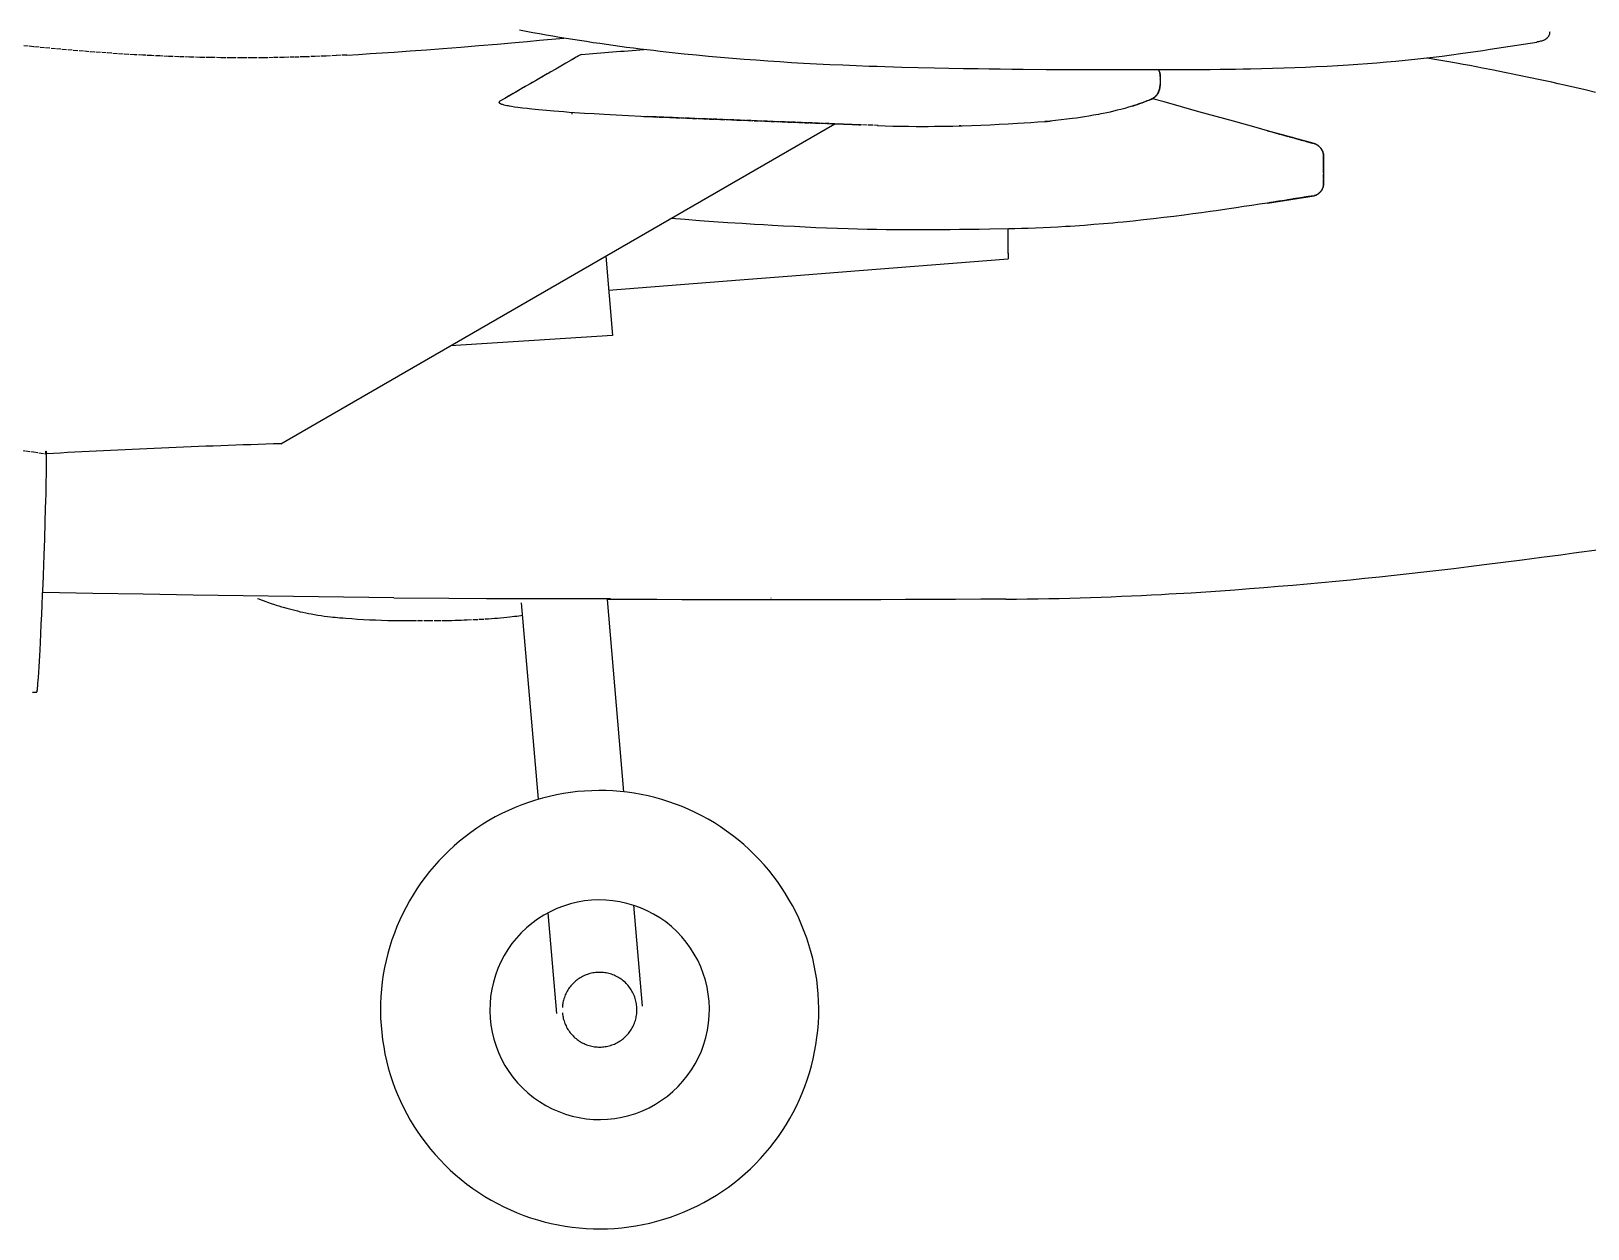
# Model space of a CAD drawing. Extents: x -62750 to 17911, y -49048 to 6133.
# Drawn here: x -46547 to -42377, y -5841 to -2633 of the extents above; entities that cross this region are included whole.
import ezdxf

# ---------------------------------------------------------------- set-up
doc = ezdxf.new("R2010")
doc.units = 0
doc.linetypes.add('DASHED', pattern=[15, 12, -3])
doc.layers.get('0').update_dxf_attribs({"linetype": 'CONTINUOUS'})

msp = doc.modelspace()

# ---------------------------------------------------------------- linework, layer by layer
at = {"color": 7}
for p, q in [((-42639, -2681.5), (-42514, -2661.9)), ((-45385.5, -3453.4), (-44394.1, -2881)), ((-44394.4, -2881.1), (-44325, -2883.7)), ((-44324.9, -2883.7), (-44394.3, -2881.1)), ((-43110.3, -2934), (-43235.3, -2899.6)), ((-43085.2, -2965), (-43085.2, -3042.6)), ((-43085.2, -3007.2), (-43085.2, -2965)), ((-43085.2, -2965), (-43085.2, -3042.6)), ((-43110.3, -3073.5), (-43235.3, -3093.2)), ((-43235.3, -3093.2), (-43110.3, -3073.5)), ((-45008, -3235.4), (-44989.8, -3447.9)), ((-45878.1, -3737.8), (-45385.5, -3453.4)), ((-44989.8, -3447.9), (-45423.6, -3475.4)), ((-45188.3, -4690.1), (-45233.6, -4163.8)), ((-44959.1, -4670.4), (-45003.5, -4154.9)), ((-45138.9, -5263.6), (-45162.1, -4993.9)), ((-44909.8, -5243.9), (-44933, -4974.2)), ((-44909.8, -5243.9), (-44933, -4974.2))]:
    msp.add_line(p, q, dxfattribs=at)
at = {"color": 7, "ltscale": 0.009937}
for p, q in [((-44862, -2686.5), (-44862, -2686.9)), ((-44862, -2686.9), (-44862, -2686.5))]:
    msp.add_line(p, q, dxfattribs=at)
at = {"color": 7, "ltscale": 0.010217}
for p, q in [((-42639, -2681.5), (-42639, -2681.9)), ((-43235.3, -3093.2), (-43235.3, -3093.6))]:
    msp.add_line(p, q, dxfattribs=at)
at = {"color": 7, "ltscale": 0.352427}
msp.add_line((-43522.3, -2761.4), (-43522.9, -2775.4), dxfattribs=at)
at = {"color": 7, "linetype": 'DASHED', "ltscale": 0.352427}
msp.add_line((-43522.3, -2761.4), (-43522.9, -2775.4), dxfattribs=at)
at = {"color": 7, "ltscale": 4.27246e-05}
msp.add_line((-43522.9, -2775.4), (-43522.9, -2775.4), dxfattribs=at)
at = {"color": 7, "ltscale": 0.000129763}
msp.add_line((-43522.3, -2761.4), (-43522.3, -2761.4), dxfattribs=at)
at = {"color": 7, "ltscale": 0.002109}
msp.add_line((-43546.4, -2814.9), (-43546.3, -2815), dxfattribs=at)
msp.add_line((-43546.4, -2814.9), (-43546.3, -2815), dxfattribs=at)
at = {"color": 7, "linetype": 'DASHED', "ltscale": 0.002109}
msp.add_line((-43546.4, -2814.9), (-43546.3, -2815), dxfattribs=at)
msp.add_line((-43546.4, -2814.9), (-43546.3, -2815), dxfattribs=at)
at = {"color": 7, "linetype": 'DASHED', "ltscale": 0.055411}
msp.add_line((-45097.2, -2854.1), (-45099.5, -2854), dxfattribs=at)
msp.add_line((-45097.2, -2854.1), (-45099.5, -2854), dxfattribs=at)
at = {"color": 7, "linetype": 'DASHED', "ltscale": 0.270024}
msp.add_line((-44906.2, -2861.4), (-44895.4, -2861.8), dxfattribs=at)
msp.add_line((-44906.2, -2861.4), (-44895.4, -2861.8), dxfattribs=at)
at = {"color": 7, "linetype": 'DASHED', "ltscale": 0.030505}
msp.add_line((-44895.4, -2861.8), (-44894.6, -2860.8), dxfattribs=at)
msp.add_line((-44895.4, -2861.8), (-44894.6, -2860.8), dxfattribs=at)
at = {"color": 7, "linetype": 'DASHED', "ltscale": 0.008355}
msp.add_line((-44895.2, -2861.5), (-44895.4, -2861.8), dxfattribs=at)
msp.add_line((-44895.2, -2861.5), (-44895.4, -2861.8), dxfattribs=at)
at = {"color": 7, "linetype": 'DASHED'}
for p, q in [((-44394.3, -2881.1), (-44895.4, -2861.8)), ((-44895.4, -2861.8), (-44394.4, -2881.1)), ((-44277.8, -2885.5), (-44324.9, -2883.7)), ((-43110.3, -2934), (-43235.3, -2899.6)), ((-43235.3, -2899.7), (-43110.3, -2934.1)), ((-43110.3, -2934.1), (-43235.3, -2899.7)), ((-43235.3, -2899.7), (-43110.3, -2934.1)), ((-43110.3, -2934.1), (-43235.3, -2899.7)), ((-43085.2, -2965), (-43085.2, -3042.6)), ((-43085.2, -3042.6), (-43085.2, -2965)), ((-43085.2, -3042.6), (-43085.2, -2965)), ((-43085.2, -2965), (-43085.2, -3042.6)), ((-43085.2, -3042.6), (-43085.2, -2965)), ((-43085.2, -3042.6), (-43085.2, -3007.2)), ((-43110.3, -3073.5), (-43235.3, -3093.2)), ((-43235.3, -3093.2), (-43110.3, -3073.5))]:
    msp.add_line(p, q, dxfattribs=at)
at = {"color": 7, "ltscale": 0.001564}
msp.add_line((-44821.6, -2863.8), (-44821.6, -2863.8), dxfattribs=at)
at = {"color": 7, "linetype": 'DASHED', "ltscale": 0.001564}
msp.add_line((-44821.6, -2863.8), (-44821.6, -2863.8), dxfattribs=at)
at = {"color": 7, "ltscale": 0.002883}
msp.add_line((-43831.7, -2874.9), (-43831.7, -2874.8), dxfattribs=at)
at = {"color": 7, "linetype": 'DASHED', "ltscale": 0.002883}
msp.add_line((-43831.7, -2874.9), (-43831.7, -2874.8), dxfattribs=at)
msp.add_line((-43831.7, -2874.9), (-43831.7, -2874.8), dxfattribs=at)
msp.add_line((-43831.7, -2874.9), (-43831.7, -2874.8), dxfattribs=at)
at = {"color": 7, "ltscale": 0.127444}
msp.add_line((-44325, -2883.7), (-44330.1, -2883.5), dxfattribs=at)
at = {"color": 7, "ltscale": 0.088057}
msp.add_line((-44330.1, -2883.5), (-44326.6, -2883.7), dxfattribs=at)
at = {"color": 7, "linetype": 'DASHED', "ltscale": 0.146501}
msp.add_line((-44324.3, -2883.8), (-44330.1, -2883.5), dxfattribs=at)
at = {"color": 7, "linetype": 'DASHED', "ltscale": 0.018862}
msp.add_line((-44325, -2883.7), (-44324.3, -2883.8), dxfattribs=at)
at = {"color": 7, "linetype": 'DASHED', "ltscale": 0.01808}
msp.add_line((-44324.3, -2883.8), (-44325, -2883.7), dxfattribs=at)
at = {"color": 7, "linetype": 'DASHED', "ltscale": 0.04873}
msp.add_line((-44279.8, -2885.5), (-44277.8, -2885.5), dxfattribs=at)
msp.add_line((-44279.8, -2885.5), (-44277.8, -2885.5), dxfattribs=at)
at = {"color": 7, "linetype": 'DASHED', "ltscale": 0.048828}
msp.add_line((-44279.8, -2885.5), (-44277.8, -2885.5), dxfattribs=at)
msp.add_line((-44279.8, -2885.5), (-44277.8, -2885.5), dxfattribs=at)
at = {"color": 7, "linetype": 'DASHED', "ltscale": 0.072879}
msp.add_line((-44060.8, -2886.4), (-44057.9, -2886.3), dxfattribs=at)
at = {"color": 7, "linetype": 'DASHED', "ltscale": 0.119576}
msp.add_line((-44056, -2886.3), (-44060.8, -2886.4), dxfattribs=at)
at = {"color": 7, "linetype": 'DASHED', "ltscale": 0.119674}
msp.add_line((-44060.8, -2886.4), (-44056, -2886.3), dxfattribs=at)
at = {"color": 7, "linetype": 'DASHED', "ltscale": 0.004493}
msp.add_line((-44060.6, -2886.4), (-44060.8, -2886.4), dxfattribs=at)
at = {"color": 7, "ltscale": 0.111469}
msp.add_line((-44056.2, -2886.3), (-44060.6, -2886.4), dxfattribs=at)
at = {"color": 7, "linetype": 'DASHED', "ltscale": 0.001075}
msp.add_line((-44060.6, -2886.4), (-44060.6, -2886.4), dxfattribs=at)
at = {"color": 7, "ltscale": 0.046502}
msp.add_line((-44057.9, -2886.3), (-44056, -2886.3), dxfattribs=at)
at = {"color": 7, "ltscale": 0.029796}
msp.add_line((-44057.7, -2886.3), (-44056.5, -2886.3), dxfattribs=at)
at = {"color": 7, "ltscale": 0.028233}
msp.add_line((-44056.5, -2886.3), (-44057.6, -2886.3), dxfattribs=at)
at = {"color": 7, "linetype": 'DASHED', "ltscale": 0.012603}
msp.add_line((-44056.5, -2886.3), (-44056, -2886.3), dxfattribs=at)
at = {"color": 7, "linetype": 'DASHED', "ltscale": 0.011821}
msp.add_line((-44056, -2886.3), (-44056.5, -2886.3), dxfattribs=at)
at = {"color": 7, "linetype": 'DASHED', "ltscale": 0.002551}
for p, q in [((-43110.3, -2934), (-43110.3, -2934.1)), ((-43110.3, -2934.1), (-43110.3, -2934))]:
    msp.add_line(p, q, dxfattribs=at)
at = {"color": 7, "linetype": 'DASHED', "ltscale": 0.000462097}
for p, q in [((-43085.2, -2965), (-43085.3, -2965)), ((-43085.3, -2965), (-43085.2, -2965)), ((-43085.2, -2965), (-43085.3, -2965))]:
    msp.add_line(p, q, dxfattribs=at)
at = {"color": 7, "ltscale": 0.000462097}
msp.add_line((-43085.3, -2965), (-43085.2, -2965), dxfattribs=at)
at = {"color": 7, "linetype": 'DASHED', "ltscale": 0.000109863}
msp.add_line((-43085.2, -2965), (-43085.2, -2965), dxfattribs=at)
msp.add_line((-43085.2, -2965), (-43085.2, -2965), dxfattribs=at)
msp.add_line((-43085.2, -2965), (-43085.2, -2965), dxfattribs=at)
at = {"color": 7, "linetype": 'DASHED', "ltscale": 0.000456133}
for p, q in [((-43085.3, -3042.6), (-43085.2, -3042.6)), ((-43085.2, -3042.6), (-43085.3, -3042.6))]:
    msp.add_line(p, q, dxfattribs=at)
at = {"color": 7, "linetype": 'DASHED', "ltscale": 0.000223842}
msp.add_line((-43085.3, -3042.6), (-43085.2, -3042.6), dxfattribs=at)
at = {"color": 7, "ltscale": 0.014241}
msp.add_line((-43085.2, -3042.6), (-43085.3, -3043.1), dxfattribs=at)
at = {"color": 7, "ltscale": 0.000456133}
msp.add_line((-43085.2, -3042.6), (-43085.3, -3042.6), dxfattribs=at)
at = {"color": 7, "ltscale": 0.000189209}
msp.add_line((-43085.2, -3042.6), (-43085.2, -3042.6), dxfattribs=at)
at = {"color": 7, "ltscale": 0.00032959}
msp.add_line((-43085.2, -3042.6), (-43085.2, -3042.6), dxfattribs=at)
at = {"color": 7, "ltscale": 0.000244141}
msp.add_line((-43085.2, -3042.6), (-43085.2, -3042.6), dxfattribs=at)
at = {"color": 7, "ltscale": 0.003003}
msp.add_line((-43110.3, -3073.7), (-43110.3, -3073.5), dxfattribs=at)
at = {"color": 7, "ltscale": 0.002997}
msp.add_line((-43110.3, -3073.5), (-43110.3, -3073.7), dxfattribs=at)
at = {"color": 7, "linetype": 'DASHED', "ltscale": 0.010242}
msp.add_line((-43235.3, -3093.2), (-43235.3, -3093.6), dxfattribs=at)
at = {"color": 7, "ltscale": 0.009949}
msp.add_line((-43929.4, -3162.5), (-43929.4, -3162.9), dxfattribs=at)
at = {"color": 7, "linetype": 'DASHED', "ltscale": 0.11228}
msp.add_line((-43929.5, -3227.8), (-43929.5, -3232.3), dxfattribs=at)
at = {"color": 7, "linetype": 'DASHED', "ltscale": 0.105188}
msp.add_line((-43929.5, -3228.1), (-43929.5, -3232.3), dxfattribs=at)
at = {"color": 7, "linetype": 'DASHED', "ltscale": 0.262097}
msp.add_line((-43929.5, -3232.3), (-43929.5, -3242.8), dxfattribs=at)
at = {"color": 7, "linetype": 'DASHED', "ltscale": 0.09718}
msp.add_line((-43929.5, -3232.3), (-43929.5, -3236.2), dxfattribs=at)
at = {"color": 7, "ltscale": 0.164917}
msp.add_line((-43929.5, -3236.2), (-43929.5, -3242.8), dxfattribs=at)
at = {"color": 7, "ltscale": 0.016458}
msp.add_line((-44897.2, -3318.6), (-44896.6, -3318.6), dxfattribs=at)
at = {"color": 7, "linetype": 'DASHED', "ltscale": 0.000893389}
msp.add_line((-46508.7, -3764.8), (-46508.7, -3764.8), dxfattribs=at)
msp.add_line((-46508.7, -3764.8), (-46508.7, -3764.8), dxfattribs=at)
at = {"color": 7, "linetype": 'DASHED', "ltscale": 0.000267721}
msp.add_line((-46508.7, -3764.8), (-46508.7, -3764.8), dxfattribs=at)
msp.add_line((-46508.7, -3764.8), (-46508.7, -3764.8), dxfattribs=at)
at = {"color": 7, "linetype": 'DASHED', "ltscale": 0.000196169}
msp.add_line((-46508.7, -3764.8), (-46508.7, -3764.8), dxfattribs=at)
msp.add_line((-46508.7, -3764.8), (-46508.7, -3764.8), dxfattribs=at)
at = {"color": 7, "ltscale": 0.000485987}
msp.add_line((-46508.7, -3764.8), (-46508.7, -3764.8), dxfattribs=at)
msp.add_line((-46508.7, -3764.8), (-46508.7, -3764.8), dxfattribs=at)
at = {"color": 7, "ltscale": 0.003724}
msp.add_line((-46506.3, -3764.6), (-46506.3, -3764.8), dxfattribs=at)
msp.add_line((-46506.3, -3764.6), (-46506.3, -3764.8), dxfattribs=at)
at = {"color": 7, "ltscale": 0.018995}
msp.add_line((-44566, -4150.3), (-44566, -4151.1), dxfattribs=at)
msp.add_line((-44566, -4150.3), (-44566, -4151.1), dxfattribs=at)
at = {"color": 7, "ltscale": 0.012146}
msp.add_line((-44566, -4150.8), (-44566, -4150.4), dxfattribs=at)
msp.add_line((-44566, -4150.8), (-44566, -4150.4), dxfattribs=at)
at = {"color": 7, "ltscale": 0.000952148}
msp.add_line((-44566, -4151.1), (-44566, -4151.1), dxfattribs=at)
at = {"color": 7, "ltscale": 0.000195313}
for p, q in [((-43936.4, -4154.2), (-43936.5, -4154.2)), ((-43936.5, -4154.2), (-43936.4, -4154.2))]:
    msp.add_line(p, q, dxfattribs=at)
at = {"color": 7, "ltscale": 0.003925}
msp.add_line((-46543.7, -4404.2), (-46543.9, -4404.2), dxfattribs=at)
at = {"color": 7, "ltscale": 0.297217}
msp.add_line((-46532, -4403.1), (-46543.8, -4404.2), dxfattribs=at)
at = {"color": 7, "ltscale": 0.297119}
msp.add_line((-46543.8, -4404.2), (-46532, -4403.1), dxfattribs=at)
at = {"color": 7, "ltscale": 0.004121}
msp.add_line((-46543.8, -4404.2), (-46543.7, -4404.2), dxfattribs=at)
at = {"color": 7, "ltscale": 0.2929}
msp.add_line((-46543.7, -4404.2), (-46532, -4403.1), dxfattribs=at)
at = {"color": 7}
for points in [[(-45701.9, -2696.8), (-45670.5, -2695.1), (-45638.8, -2693.1), (-45606.9, -2691.1), (-45574.7, -2688.9), (-45553.1, -2687.4), (-45531.5, -2685.9), (-45488, -2682.7), (-45444.1, -2679.3), (-45396, -2675.5), (-45347.7, -2671.5), (-45299.2, -2667.4), (-45250.5, -2663.2), (-45218, -2660.3), (-45185.5, -2657.4), (-45120.2, -2651.5)], [(-44862, -2686.9), (-44880, -2684.9), (-44897.9, -2682.9), (-44915.9, -2680.7), (-44933.9, -2678.5), (-44951.9, -2676.2), (-44969.9, -2673.8), (-44987.9, -2671.4), (-45005.9, -2668.9), (-45023.9, -2666.3), (-45041.9, -2663.7), (-45059.8, -2661), (-45077.8, -2658.2), (-45095.7, -2655.4), (-45113.6, -2652.5), (-45131.5, -2649.5), (-45149.4, -2646.5), (-45167.3, -2643.5), (-45185.1, -2640.3), (-45203, -2637.1), (-45220.8, -2633.8), (-45238.6, -2630.5)], [(-42479.2, -2634.7), (-42479.4, -2636.9), (-42479.6, -2638.3), (-42479.9, -2639.7), (-42480.2, -2641.1), (-42480.6, -2642.4), (-42481, -2643.6), (-42481.5, -2644.8), (-42482, -2645.9), (-42482.6, -2647.1), (-42483.3, -2648.1), (-42484, -2649.1), (-42484.8, -2650.1), (-42485.6, -2651), (-42486.4, -2651.9), (-42487.4, -2652.7), (-42488.3, -2653.5), (-42489.3, -2654.2), (-42490.4, -2654.9), (-42491.5, -2655.5), (-42492.6, -2656.1), (-42493.7, -2656.7), (-42494.9, -2657.2), (-42496.1, -2657.7), (-42498.5, -2658.5), (-42501, -2659.3), (-42503.5, -2660), (-42506.1, -2660.6), (-42508.7, -2661.1), (-42512.7, -2661.8), (-42514, -2662)], [(-44862, -2686.5), (-44829.7, -2690), (-44797.4, -2693.4), (-44765.1, -2696.5), (-44733, -2699.6), (-44700.8, -2702.5), (-44668.8, -2705.2), (-44636.9, -2707.7), (-44605.1, -2710.1), (-44573.4, -2712.4), (-44541.7, -2714.5), (-44510, -2716.4), (-44478.4, -2718.2), (-44460.7, -2719.2), (-44443.1, -2720.1), (-44407.8, -2721.8), (-44372.5, -2723.4), (-44337.3, -2724.8), (-44301.9, -2726.2), (-44281, -2726.9), (-44259.9, -2727.6), (-44237.4, -2728.2), (-44214.9, -2728.9), (-44171.2, -2730), (-44127.4, -2731), (-44088.4, -2731.8), (-44049.2, -2732.5), (-44010, -2733.2), (-43980.5, -2733.6), (-43951, -2734), (-43920.3, -2734.3), (-43889.5, -2734.7), (-43827.7, -2735.2), (-43765.6, -2735.6), (-43703.3, -2735.9), (-43647.9, -2736), (-43592.3, -2736), (-43536.8, -2736), (-43478.2, -2735.8), (-43447.2, -2735.6), (-43416.2, -2735.4), (-43389.1, -2735.2), (-43362.1, -2734.9), (-43321.1, -2734.5), (-43300.8, -2734.2), (-43280.6, -2733.8)], [(-43280.6, -2733.8), (-43251, -2733.2), (-43221.4, -2732.4), (-43191.8, -2731.4), (-43162.2, -2730.4), (-43133.4, -2729.2), (-43104.5, -2727.9), (-43075.7, -2726.4), (-43061.2, -2725.6), (-43046.7, -2724.7), (-43032.5, -2723.8), (-43018.2, -2722.9), (-42992.8, -2721.2), (-42967.5, -2719.3), (-42942.1, -2717.3), (-42916.7, -2715.2), (-42891.3, -2712.9), (-42866, -2710.5), (-42840.6, -2707.9), (-42816.1, -2705.2), (-42791.5, -2702.4), (-42767, -2699.5), (-42742.4, -2696.4), (-42717.9, -2693.1), (-42698.1, -2690.3), (-42678.4, -2687.5), (-42658.7, -2684.5), (-42639, -2681.5)], [(-42356.2, -2796.8), (-42384.2, -2790.2), (-42412, -2783.8), (-42439.8, -2777.4), (-42456.8, -2773.6), (-42473.9, -2769.8), (-42504.4, -2763.2), (-42534.8, -2756.7), (-42565.2, -2750.4), (-42582.7, -2746.8), (-42600.1, -2743.3), (-42629.6, -2737.4), (-42659.1, -2731.7), (-42676.2, -2728.4), (-42693.4, -2725.2), (-42711.1, -2722), (-42728.7, -2718.7), (-42755, -2714), (-42781.2, -2709.4), (-42807.4, -2705)], [(-43526.9, -2736.4), (-43526, -2738.2), (-43525.2, -2740.2), (-43524.5, -2742.2), (-43524, -2744.3), (-43523.5, -2746.2), (-43523.2, -2748.1), (-43522.9, -2750), (-43522.7, -2751.5), (-43522.6, -2753), (-43522.5, -2755.7), (-43522.5, -2758.5), (-43522.5, -2761.3)], [(-43526.9, -2736.4), (-43526, -2738.3), (-43525.1, -2740.4), (-43524.4, -2742.5), (-43523.9, -2744.7), (-43523.4, -2746.9), (-43523.1, -2748.4), (-43522.9, -2749.8), (-43522.6, -2752.7), (-43522.5, -2755.7), (-43522.5, -2758.5), (-43522.5, -2761.3)], [(-43522.2, -2756.1), (-43522.3, -2753.3), (-43522.5, -2750.6), (-43522.9, -2747.9), (-43523.3, -2745.9), (-43523.9, -2743.6), (-43524.5, -2741.4), (-43525.1, -2739.8), (-43525.9, -2738), (-43526.8, -2736.4)], [(-43523.1, -2775.5), (-43523.3, -2778.8), (-43523.7, -2782), (-43523.9, -2783.6), (-43524.1, -2785.2), (-43524.6, -2787.7), (-43525.3, -2790.2), (-43526, -2792.6), (-43526.8, -2795), (-43527.8, -2797.3), (-43528.9, -2799.3), (-43530, -2801.3), (-43531.3, -2803.2), (-43532.7, -2805), (-43534.2, -2806.7), (-43535.8, -2808.3), (-43537.2, -2809.5), (-43538.7, -2810.6), (-43540.2, -2811.7), (-43541.8, -2812.7), (-43542.9, -2813.3), (-43544.1, -2813.9), (-43546.4, -2814.9)], [(-43523.1, -2775.5), (-43523.2, -2777.3), (-43523.4, -2779.1), (-43523.6, -2781.5), (-43523.9, -2783.8), (-43524.3, -2786.1), (-43524.9, -2788.8), (-43525.6, -2791.4), (-43526, -2792.6), (-43526.4, -2793.9), (-43527.1, -2795.5), (-43527.8, -2797.2), (-43528.6, -2798.7), (-43529.1, -2799.8), (-43529.8, -2800.8), (-43530.4, -2801.8), (-43531.1, -2802.8), (-43532, -2804.1), (-43533, -2805.3), (-43534.1, -2806.5), (-43535.4, -2807.9), (-43536.9, -2809.2), (-43538.4, -2810.4), (-43540, -2811.5), (-43541.6, -2812.5), (-43543.2, -2813.4), (-43544.7, -2814.2), (-43546.4, -2814.9)], [(-43546.3, -2815), (-43544.2, -2814), (-43542.1, -2812.9), (-43540.1, -2811.7), (-43538.2, -2810.4), (-43536.4, -2809), (-43534.7, -2807.4), (-43533.5, -2806.1), (-43532.3, -2804.8), (-43531.2, -2803.3), (-43530.2, -2801.8), (-43529.6, -2800.8), (-43528.9, -2799.8), (-43527.8, -2797.6), (-43526.8, -2795.4), (-43525.9, -2793.1), (-43525.2, -2790.7), (-43524.5, -2788.2), (-43524, -2785.7), (-43523.7, -2784.1), (-43523.5, -2782.4), (-43523.3, -2780.7), (-43523.1, -2778.9), (-43522.9, -2775.4)], [(-43546.3, -2815), (-43545.1, -2814.5), (-43543.9, -2813.9), (-43542.4, -2813.1), (-43541, -2812.3), (-43539.6, -2811.4), (-43538, -2810.2), (-43536.4, -2809), (-43535, -2807.6), (-43533.6, -2806.2), (-43532.3, -2804.8), (-43531, -2803.1), (-43529.9, -2801.3), (-43528.8, -2799.5), (-43527.8, -2797.6), (-43526.9, -2795.7), (-43526.4, -2794.4), (-43526, -2793.2), (-43525.5, -2791.9), (-43525.1, -2790.5), (-43524.5, -2787.8), (-43523.9, -2785.1), (-43523.6, -2783.5), (-43523.4, -2781.9), (-43523.1, -2778.7), (-43522.9, -2775.4)], [(-43525.2, -2790.9), (-43525.9, -2792.8), (-43526.5, -2794.7), (-43527.4, -2796.7), (-43528.3, -2798.7), (-43529.4, -2800.6), (-43530.5, -2802.4), (-43531.8, -2804.1), (-43533.1, -2805.7), (-43534.6, -2807.3), (-43536.2, -2808.7), (-43537.8, -2810.1), (-43539.6, -2811.4), (-43541.4, -2812.5), (-43543.1, -2813.5)], [(-43524.1, -2786.3), (-43524.5, -2787.8), (-43525, -2790.1), (-43525.6, -2792), (-43525.9, -2792.9)], [(-43522.9, -2775.4), (-43522.9, -2775.4), (-43523.1, -2775.5)], [(-43522.5, -2761.3), (-43522.3, -2761.3), (-43522.3, -2761.4), (-43522.3, -2761.4)], [(-45291.7, -2820.7), (-45292.4, -2821.1), (-45292.9, -2821.6), (-45293.4, -2822), (-45293.7, -2822.5), (-45293.8, -2822.7), (-45293.9, -2823), (-45293.9, -2823.3), (-45293.9, -2823.5), (-45293.8, -2823.8), (-45293.7, -2824), (-45293.6, -2824.3), (-45293.4, -2824.6), (-45292.9, -2825), (-45292.5, -2825.4), (-45291.9, -2825.8), (-45291.3, -2826.1), (-45290.7, -2826.5), (-45289.8, -2826.9), (-45288.9, -2827.3), (-45287, -2828), (-45284.4, -2828.8), (-45282.7, -2829.3), (-45280.9, -2829.8), (-45277.2, -2830.7), (-45272.5, -2831.7), (-45269.4, -2832.3), (-45266.3, -2832.9), (-45260, -2834), (-45252.2, -2835.2), (-45243.1, -2836.5), (-45236.9, -2837.3), (-45230.7, -2838.1), (-45218.2, -2839.5), (-45205.6, -2840.9), (-45197, -2841.8), (-45188.3, -2842.6), (-45177.5, -2843.7), (-45166.6, -2844.6), (-45147, -2846.3), (-45133.6, -2847.4), (-45120.1, -2848.4), (-45105.8, -2849.4), (-45091.5, -2850.4), (-45065.2, -2852.2), (-45038.8, -2853.8), (-45012.3, -2855.3), (-44996, -2856.2), (-44979.6, -2857.1), (-44946.7, -2858.6), (-44913.7, -2860.1), (-44883.1, -2861.4), (-44852.4, -2862.6), (-44821.6, -2863.8)], [(-43546.4, -2814.9), (-43550.2, -2816.6), (-43554.1, -2818.2), (-43558.2, -2819.8), (-43562.4, -2821.4), (-43570.9, -2824.6), (-43579.5, -2827.7), (-43588.4, -2830.7), (-43593.2, -2832.2), (-43598, -2833.8), (-43607.8, -2836.7), (-43617.7, -2839.6), (-43627.8, -2842.3), (-43638, -2844.9), (-43647.3, -2847.2), (-43656.6, -2849.4), (-43666, -2851.4), (-43675.5, -2853.4), (-43681.9, -2854.7), (-43688.2, -2855.9), (-43694.7, -2857.2), (-43701.2, -2858.3), (-43714.2, -2860.6), (-43725.1, -2862.3), (-43736, -2864), (-43747, -2865.6), (-43758, -2867.1), (-43765.5, -2868), (-43772.9, -2868.9), (-43787.9, -2870.6), (-43803.1, -2872.2), (-43817.4, -2873.6), (-43831.7, -2874.8)], [(-43235.3, -2899.6), (-43265.5, -2891.2), (-43326.4, -2874.3), (-43418.8, -2848.5), (-43512.2, -2822.4), (-43543.4, -2813.7)], [(-44279.8, -2885.5), (-44259.2, -2886.3), (-44238.6, -2886.9), (-44218, -2887.3), (-44197.3, -2887.6), (-44176.7, -2887.8), (-44160.3, -2887.8), (-44143.9, -2887.8), (-44127.5, -2887.7), (-44115.3, -2887.5), (-44103.1, -2887.4), (-44090.6, -2887.1), (-44078.1, -2886.9), (-44053.3, -2886.2), (-44028.4, -2885.4), (-44003.5, -2884.5), (-43978.5, -2883.4), (-43954.2, -2882.2), (-43929.7, -2880.9), (-43905.3, -2879.5), (-43887.2, -2878.4), (-43869, -2877.3), (-43850.4, -2876.1), (-43831.7, -2874.8)], [(-43085.3, -2963.8), (-43085.5, -2961.9), (-43085.6, -2960.8), (-43085.9, -2959.7), (-43086.2, -2958.3), (-43086.6, -2957), (-43087.1, -2955.8), (-43087.6, -2954.5), (-43088.1, -2953.3), (-43088.7, -2952), (-43089.4, -2950.9), (-43090, -2949.7), (-43090.8, -2948.6), (-43091.5, -2947.5), (-43092.3, -2946.5), (-43093.1, -2945.4), (-43094, -2944.4), (-43094.9, -2943.5), (-43095.8, -2942.5), (-43096.8, -2941.6), (-43097.7, -2940.7), (-43098.8, -2939.9), (-43099.8, -2939.1), (-43100.9, -2938.3), (-43102, -2937.6), (-43103.1, -2936.9), (-43104.2, -2936.3), (-43105.4, -2935.7), (-43106.6, -2935.2), (-43107.8, -2934.7), (-43109, -2934.3), (-43110.3, -2934)], [(-43085.2, -3042.6), (-43085.3, -3044.1), (-43085.4, -3045.6), (-43085.7, -3047.1), (-43086, -3048.8), (-43086.5, -3050.4), (-43087, -3052.1), (-43087.7, -3053.8), (-43088.5, -3055.5), (-43089.4, -3057.1), (-43090.4, -3058.9), (-43091.5, -3060.5), (-43092.7, -3062.1), (-43094, -3063.7), (-43095.4, -3065.1), (-43096.8, -3066.5), (-43098.3, -3067.8), (-43099.8, -3069), (-43101.3, -3070), (-43102.8, -3070.9), (-43104.3, -3071.7), (-43105.9, -3072.3), (-43107.5, -3072.9), (-43108.9, -3073.3), (-43110.3, -3073.5)], [(-43110.3, -3073.5), (-43108.9, -3073.3), (-43107.5, -3072.9), (-43106.2, -3072.5), (-43104.7, -3071.9), (-43103.3, -3071.2), (-43101.9, -3070.4), (-43100.9, -3069.7), (-43099.8, -3069), (-43098.3, -3067.9), (-43097, -3066.7), (-43095.6, -3065.4), (-43094.3, -3064), (-43093, -3062.5), (-43091.8, -3060.9), (-43090.7, -3059.2), (-43089.6, -3057.5), (-43088.6, -3055.7), (-43087.8, -3054), (-43087.1, -3052.1), (-43086.4, -3050.3), (-43086, -3048.6), (-43085.6, -3046.8), (-43085.4, -3045.1), (-43085.3, -3043.8), (-43085.2, -3042.6)], [(-43085.3, -3043.6), (-43085.3, -3044.5), (-43085.5, -3045.7), (-43085.7, -3047), (-43085.9, -3048.2), (-43086.2, -3049.4), (-43086.5, -3050.6), (-43086.9, -3051.8), (-43087.4, -3052.9), (-43087.9, -3054.1), (-43088.4, -3055.2), (-43088.9, -3056.3), (-43090.1, -3058.4), (-43091.4, -3060.4), (-43092.8, -3062.3), (-43094.4, -3064.1), (-43096, -3065.9), (-43096.9, -3066.7), (-43097.8, -3067.5), (-43098.7, -3068.2), (-43099.7, -3069), (-43100.6, -3069.6), (-43101.6, -3070.3), (-43102.6, -3070.9), (-43103.7, -3071.4), (-43104.7, -3071.9), (-43105.8, -3072.4), (-43106.9, -3072.8), (-43108, -3073.2), (-43109.1, -3073.4), (-43110.3, -3073.7)], [(-43235.3, -3093.2), (-43256.2, -3096.5), (-43277.2, -3099.7), (-43298.2, -3102.9), (-43319.2, -3106.1), (-43337.5, -3108.8), (-43355.8, -3111.4), (-43372.4, -3113.8), (-43389, -3116.2), (-43412.2, -3119.4), (-43435.5, -3122.5), (-43458.8, -3125.5), (-43486, -3129), (-43513.2, -3132.3), (-43540.4, -3135.5), (-43567.6, -3138.5), (-43594.8, -3141.4), (-43622.1, -3144.1), (-43635.7, -3145.4), (-43649.4, -3146.7), (-43674.8, -3149), (-43700.2, -3151.1), (-43725.6, -3153), (-43738.4, -3153.9), (-43751.2, -3154.8), (-43763.9, -3155.7), (-43776.6, -3156.5), (-43796.6, -3157.6), (-43816.5, -3158.7), (-43836.4, -3159.6), (-43856.4, -3160.4), (-43876.4, -3161.2), (-43894.1, -3161.7), (-43911.8, -3162.2), (-43929.4, -3162.5)], [(-43929.4, -3162.5), (-43979.1, -3163.4), (-44007.7, -3163.8), (-44036.3, -3164.2), (-44060.7, -3164.5), (-44085.1, -3164.7), (-44119.7, -3165), (-44154.2, -3165.1), (-44171.5, -3165.1), (-44188.8, -3165.1), (-44205.9, -3165), (-44222.9, -3164.9), (-44239.8, -3164.8), (-44256.7, -3164.6), (-44282.2, -3164.2), (-44307.7, -3163.7), (-44333.1, -3163.1), (-44358.6, -3162.4), (-44387.4, -3161.5), (-44416.1, -3160.4), (-44444.9, -3159.2), (-44473.7, -3157.9), (-44502.7, -3156.5), (-44531.8, -3155), (-44560.8, -3153.4), (-44585, -3152), (-44609.1, -3150.5), (-44642.9, -3148.4), (-44681, -3145.9), (-44719.1, -3143.2), (-44757.1, -3140.5), (-44795.2, -3137.6), (-44833.3, -3134.6)], [(-45000.2, -3326.8), (-44648.3, -3298.8), (-44497.5, -3286.9), (-44328.9, -3273.6), (-43929.5, -3242.8)], [(-46532, -4403.1), (-46532, -4403.1), (-46531.9, -4403), (-46531.8, -4402.9), (-46531.8, -4402.8), (-46531.7, -4402.6), (-46531.5, -4402.1), (-46531.4, -4401.5), (-46531.1, -4400.2), (-46530.9, -4398.8), (-46530.5, -4395.9), (-46530.2, -4392.7), (-46529.6, -4386.3), (-46528.9, -4379), (-46528.4, -4371.7), (-46527.8, -4364.4), (-46526.8, -4349.8), (-46525.9, -4335.2), (-46525.1, -4320.5), (-46524.2, -4305.5), (-46523.4, -4290.6), (-46522.3, -4269.2), (-46521.2, -4247.7), (-46520, -4221.5), (-46518.8, -4195.4), (-46517.6, -4169.1), (-46516.5, -4142.7), (-46515.4, -4116.2), (-46514.3, -4089.8), (-46512.3, -4036.2), (-46510.8, -3992.7), (-46509.4, -3949.1), (-46508.3, -3910.5), (-46507.8, -3891.3), (-46507.3, -3872), (-46506.9, -3853.9), (-46506.5, -3835.9), (-46506.3, -3824.4), (-46506.2, -3813), (-46506.1, -3802.3), (-46506, -3791.7), (-46506, -3785.6), (-46506, -3779.5), (-46506.1, -3773.4), (-46506.2, -3767.6), (-46506.3, -3764.8)], [(-43936.4, -4154.2), (-43907.6, -4153.9), (-43878.7, -4153.6), (-43849.8, -4153.2), (-43821.4, -4152.7), (-43793, -4152.1), (-43764.7, -4151.4), (-43736.8, -4150.6), (-43709, -4149.7), (-43681.1, -4148.7), (-43653.8, -4147.7), (-43626.5, -4146.6), (-43599.2, -4145.4), (-43572.4, -4144.2), (-43545.5, -4142.8), (-43518.8, -4141.4), (-43499.2, -4140.3), (-43479.6, -4139.2), (-43459.6, -4138), (-43439.5, -4136.8), (-43400.4, -4134.3), (-43361.3, -4131.7), (-43322.4, -4128.9), (-43283.6, -4126), (-43245, -4122.9), (-43206.3, -4119.8), (-43167.7, -4116.5), (-43129.2, -4113.1), (-43090.5, -4109.5), (-43051.8, -4105.9), (-43013, -4102.1), (-42974.1, -4098.1), (-42934.9, -4094.1), (-42895.7, -4089.9), (-42856.1, -4085.5), (-42816.6, -4081.1), (-42776.5, -4076.4), (-42736.4, -4071.7), (-42695.8, -4066.8), (-42655.2, -4061.8), (-42604.1, -4055.4), (-42552.9, -4048.8), (-42501.1, -4042), (-42449.3, -4035.1), (-42414.7, -4030.5), (-42345.5, -4021.2)], [(-45575.5, -4150.3), (-45642.8, -4149.5), (-45710, -4148.7), (-45844.4, -4147.1), (-45978.8, -4145.2), (-46113.1, -4143.3), (-46247.5, -4141.2), (-46381.9, -4139), (-46516.2, -4136.7)], [(-45940.6, -4152.2), (-45937.2, -4153.5), (-45930.6, -4156), (-45925.6, -4157.9), (-45918.6, -4160.5), (-45913.9, -4162.1), (-45904.5, -4165.4), (-45895.3, -4168.5), (-45890.6, -4170), (-45883.7, -4172.2), (-45876.6, -4174.3), (-45871.9, -4175.6), (-45862.4, -4178.2), (-45855.2, -4180.2), (-45848, -4182.2), (-45840.7, -4184.1), (-45833.5, -4185.9), (-45826.3, -4187.7), (-45819, -4189.3), (-45811.6, -4190.9), (-45804.2, -4192.4), (-45796.7, -4193.9), (-45787.9, -4195.4), (-45779.1, -4196.9), (-45770.2, -4198.2), (-45761.9, -4199.4), (-45753.6, -4200.4), (-45745.3, -4201.4), (-45739, -4202.1), (-45732.8, -4202.7), (-45720.2, -4203.9), (-45712.3, -4204.5), (-45704.4, -4205.2), (-45688.5, -4206.4), (-45672.7, -4207.4), (-45656.6, -4208.3), (-45640.5, -4209.2), (-45624.4, -4209.9), (-45608.2, -4210.4), (-45592, -4210.9), (-45575.8, -4211.2), (-45566.4, -4211.3), (-45557.1, -4211.4), (-45542, -4211.4), (-45526.8, -4211.5)], [(-45575.5, -4150.3), (-45428.2, -4151.9), (-45327.2, -4152.1), (-45250.4, -4152.3), (-45173.4, -4152.4), (-45084.5, -4152.5), (-44995.6, -4152.5)], [(-43936.4, -4154.2), (-44003.5, -4154.6), (-44070.6, -4154.9), (-44137.6, -4155.3), (-44204.5, -4155.5), (-44271.4, -4155.7), (-44338.3, -4155.9), (-44405, -4156), (-44471.7, -4156.1), (-44538.4, -4156.1), (-44605, -4156.1), (-44671.5, -4156), (-44738, -4155.9), (-44804.5, -4155.7), (-44870.9, -4155.5), (-44937.2, -4155.2), (-45003.5, -4154.9)], [(-45330.6, -4207.1), (-45322.3, -4206.6), (-45314.1, -4206), (-45305.8, -4205.4), (-45297.6, -4204.7), (-45289.4, -4204), (-45281.2, -4203.2), (-45272.9, -4202.4), (-45264.6, -4201.6), (-45258.4, -4200.8), (-45252.2, -4200.1), (-45246.1, -4199.3), (-45235.8, -4197.9), (-45230.7, -4197.2)], [(-45330.6, -4207.1), (-45322.3, -4206.6), (-45314.1, -4206), (-45305.8, -4205.4), (-45297.6, -4204.7), (-45289.4, -4204), (-45281.2, -4203.2), (-45272.9, -4202.4), (-45264.6, -4201.6), (-45258.4, -4200.8), (-45252.2, -4200.1), (-45246.1, -4199.3), (-45235.8, -4197.9), (-45230.7, -4197.2)], [(-44924.5, -5259.8), (-44924.4, -5256.2), (-44924.3, -5252.6), (-44924.5, -5248.9), (-44924.7, -5245.3), (-44925.1, -5241.7), (-44925.6, -5238.1), (-44926.2, -5234.5), (-44927, -5231), (-44927.9, -5227.5), (-44928.9, -5224), (-44930, -5220.5), (-44931.3, -5217.1), (-44932.7, -5213.8), (-44934.2, -5210.5), (-44935.8, -5207.2), (-44937.6, -5204.1), (-44939.4, -5200.9), (-44941.4, -5197.9), (-44943.5, -5194.9), (-44945.7, -5192), (-44948, -5189.2), (-44950.4, -5186.5), (-44952.9, -5183.8), (-44955.4, -5181.3), (-44958.1, -5178.8), (-44960.9, -5176.5), (-44963.7, -5174.2), (-44966.7, -5172.1), (-44969.7, -5170), (-44972.7, -5168.1), (-44975.9, -5166.3), (-44979.1, -5164.6), (-44982.4, -5163), (-44985.7, -5161.5), (-44989, -5160.2), (-44992.5, -5159), (-44995.9, -5157.9), (-44999.4, -5156.9), (-45003, -5156.1), (-45006.5, -5155.4), (-45010.1, -5154.8), (-45013.7, -5154.3), (-45017.3, -5154), (-45021, -5153.8), (-45024.6, -5153.8), (-45028.2, -5153.8), (-45031.8, -5154), (-45035.4, -5154.4), (-45039, -5154.9), (-45042.6, -5155.4), (-45046.2, -5156.2), (-45049.7, -5157), (-45053.2, -5158), (-45056.7, -5159.1), (-45060.1, -5160.4), (-45063.4, -5161.7), (-45066.8, -5163.2), (-45070, -5164.8), (-45073.2, -5166.5), (-45076.4, -5168.4), (-45079.4, -5170.3), (-45082.4, -5172.4), (-45085.3, -5174.5), (-45088.2, -5176.8), (-45090.9, -5179.1), (-45093.6, -5181.6), (-45096.2, -5184.2), (-45098.6, -5186.8), (-45101, -5189.6), (-45103.3, -5192.4), (-45105.5, -5195.3), (-45107.5, -5198.3), (-45109.5, -5201.3), (-45111.3, -5204.5), (-45113.1, -5207.7), (-45114.7, -5210.9), (-45116.2, -5214.2), (-45117.6, -5217.6), (-45118.8, -5221), (-45119.9, -5224.4), (-45120.9, -5227.9), (-45121.8, -5231.2), (-45122.5, -5234.4), (-45123, -5237.7), (-45123.5, -5241), (-45123.9, -5244.4), (-45124.2, -5247.7)], [(-45123.9, -5262.6), (-45123.6, -5266.2), (-45123, -5269.8), (-45122.4, -5273.3), (-45121.6, -5276.9), (-45120.7, -5280.4), (-45119.7, -5283.9), (-45118.5, -5287.3), (-45117.3, -5290.7), (-45115.9, -5294.1), (-45114.3, -5297.4), (-45112.7, -5300.6), (-45110.9, -5303.8), (-45109.1, -5306.9), (-45107.1, -5309.9), (-45105, -5312.9), (-45102.8, -5315.8), (-45100.5, -5318.6), (-45098.1, -5321.3), (-45095.6, -5323.9), (-45093, -5326.5), (-45090.3, -5328.9), (-45087.5, -5331.3), (-45084.7, -5333.5), (-45081.7, -5335.7), (-45078.7, -5337.7), (-45075.6, -5339.6), (-45072.5, -5341.4), (-45069.3, -5343.1), (-45066, -5344.7), (-45062.7, -5346.1), (-45059.3, -5347.5), (-45055.9, -5348.7), (-45052.4, -5349.7), (-45048.9, -5350.7), (-45045.4, -5351.5), (-45041.8, -5352.2), (-45038.2, -5352.8), (-45034.6, -5353.2), (-45031, -5353.5), (-45027.4, -5353.7), (-45023.7, -5353.8), (-45020.1, -5353.7), (-45016.5, -5353.5), (-45012.9, -5353.1), (-45009.3, -5352.6), (-45005.7, -5352), (-45002.1, -5351.3), (-44998.6, -5350.4), (-44995.1, -5349.4), (-44991.7, -5348.3), (-44988.3, -5347), (-44984.9, -5345.7), (-44981.6, -5344.2), (-44978.3, -5342.6), (-44975.1, -5340.8), (-44972, -5339), (-44969, -5337), (-44966, -5335), (-44963.1, -5332.8), (-44960.2, -5330.5), (-44957.5, -5328.1), (-44954.8, -5325.7), (-44952.3, -5323.1), (-44949.8, -5320.4), (-44947.4, -5317.7), (-44945.2, -5314.8), (-44943, -5311.9), (-44940.9, -5308.9), (-44939, -5305.9), (-44937.2, -5302.7), (-44935.4, -5299.6), (-44933.8, -5296.3), (-44932.4, -5293), (-44931, -5289.6), (-44929.7, -5286.2), (-44928.6, -5282.8), (-44927.6, -5279.3), (-44926.8, -5275.7), (-44926, -5272.2), (-44925.4, -5268.6), (-44925, -5265), (-44924.7, -5262.4), (-44924.5, -5259.8)]]:
    msp.add_lwpolyline(points, dxfattribs=at)
at = {"color": 7, "linetype": 'DASHED'}
for points in [[(-45701.9, -2696.8), (-45729.9, -2698.3), (-45758, -2699.6), (-45786.1, -2700.7), (-45814.2, -2701.7), (-45842.2, -2702.5), (-45870.3, -2703.2), (-45898.4, -2703.7), (-45926.5, -2704.1), (-45954.6, -2704.3), (-45982.7, -2704.3), (-46010.8, -2704.2), (-46038.9, -2704), (-46067, -2703.5), (-46095.1, -2703), (-46123.2, -2702.2), (-46151.4, -2701.3), (-46179.4, -2700.3), (-46202.2, -2699.3), (-46225, -2698.3), (-46247.8, -2697.1), (-46270.6, -2695.9), (-46285.7, -2695), (-46300.8, -2694.1), (-46316.1, -2693.2), (-46331.3, -2692.2), (-46361.7, -2690), (-46392, -2687.8), (-46422.3, -2685.4), (-46452.6, -2682.8), (-46481.9, -2680.2), (-46511.1, -2677.5), (-46540.3, -2674.6), (-46569.5, -2671.7)], [(-43523.1, -2775.5), (-43523.3, -2778.8), (-43523.7, -2782), (-43523.9, -2783.6), (-43524.1, -2785.2), (-43524.6, -2787.7), (-43525.3, -2790.2), (-43526, -2792.6), (-43526.8, -2795), (-43527.8, -2797.3), (-43528.9, -2799.3), (-43530, -2801.3), (-43531.3, -2803.2), (-43532.7, -2805), (-43534.2, -2806.7), (-43535.8, -2808.3), (-43537.2, -2809.5), (-43538.7, -2810.6), (-43540.2, -2811.7), (-43541.8, -2812.7), (-43542.9, -2813.3), (-43544.1, -2813.9), (-43546.4, -2814.9)], [(-43522.9, -2775.4), (-43523, -2777.3), (-43523.1, -2779), (-43523.3, -2780.8), (-43523.5, -2782.5), (-43523.7, -2784.2), (-43524, -2785.8), (-43524.4, -2787.4), (-43525, -2790), (-43525.6, -2792), (-43525.9, -2792.9)], [(-43522.9, -2775.4), (-43522.9, -2775.4), (-43523.1, -2775.5)], [(-43522.5, -2761.3), (-43522.3, -2761.3), (-43522.3, -2761.4), (-43522.3, -2761.4)], [(-43831.7, -2874.9), (-43831.7, -2874.9), (-43831.7, -2874.9), (-43831.7, -2874.9), (-43831.7, -2874.9), (-43831.7, -2874.5)], [(-43831.7, -2874.6), (-43831.7, -2874.9), (-43831.7, -2874.9), (-43831.7, -2874.9), (-43831.7, -2874.9), (-43831.7, -2874.9)], [(-43085.3, -2963.8), (-43085.5, -2961.9), (-43085.6, -2960.8), (-43085.9, -2959.7), (-43086.2, -2958.3), (-43086.6, -2957), (-43087.1, -2955.8), (-43087.6, -2954.5), (-43088.1, -2953.3), (-43088.7, -2952), (-43089.4, -2950.9), (-43090, -2949.7), (-43090.8, -2948.6), (-43091.5, -2947.5), (-43092.3, -2946.5), (-43093.1, -2945.4), (-43094, -2944.4), (-43094.9, -2943.5), (-43095.8, -2942.5), (-43096.8, -2941.6), (-43097.7, -2940.7), (-43098.8, -2939.9), (-43099.8, -2939.1), (-43100.9, -2938.3), (-43102, -2937.6), (-43103.1, -2936.9), (-43104.2, -2936.3), (-43105.4, -2935.7), (-43106.6, -2935.2), (-43107.8, -2934.7), (-43109, -2934.3), (-43110.3, -2934)], [(-43110.3, -2934.1), (-43108.7, -2934.5), (-43107.2, -2935), (-43105.7, -2935.6), (-43104.2, -2936.4), (-43102.6, -2937.3), (-43101.2, -2938.2), (-43100.2, -2938.9), (-43099.2, -2939.6), (-43097.4, -2941.1), (-43095.7, -2942.7), (-43094.1, -2944.4), (-43092.5, -2946.2), (-43091.3, -2947.8), (-43090.2, -2949.5), (-43089.2, -2951.3), (-43088.2, -2953.1), (-43087.4, -2954.8), (-43086.8, -2956.6), (-43086.2, -2958.4), (-43085.8, -2960), (-43085.5, -2961.8), (-43085.3, -2963.4), (-43085.3, -2964.2), (-43085.2, -2965)], [(-43085.2, -2965), (-43085.3, -2964.1), (-43085.3, -2963.2), (-43085.4, -2962.1), (-43085.6, -2961), (-43085.8, -2959.8), (-43086.1, -2958.6), (-43086.6, -2956.9), (-43087.2, -2955.3), (-43087.9, -2953.7), (-43088.5, -2952.5), (-43089.2, -2951.2), (-43090.2, -2949.6), (-43091.3, -2947.9), (-43092.4, -2946.4), (-43093.9, -2944.5), (-43095.6, -2942.8), (-43097.3, -2941.2), (-43098.8, -2939.9), (-43100.4, -2938.7), (-43102.1, -2937.6), (-43103.7, -2936.7), (-43105.3, -2935.8), (-43107, -2935.1), (-43108.6, -2934.5), (-43110.3, -2934.1)], [(-43110.3, -2934.1), (-43108.7, -2934.5), (-43107.2, -2935), (-43105.7, -2935.6), (-43104.2, -2936.4), (-43102.6, -2937.3), (-43101.2, -2938.2), (-43100.2, -2938.9), (-43099.2, -2939.6), (-43097.4, -2941.1), (-43095.7, -2942.7), (-43094.1, -2944.4), (-43092.5, -2946.2), (-43091.3, -2947.8), (-43090.2, -2949.5), (-43089.2, -2951.3), (-43088.2, -2953.1), (-43087.4, -2954.8), (-43086.8, -2956.6), (-43086.2, -2958.4), (-43085.8, -2960), (-43085.5, -2961.8), (-43085.4, -2962.8), (-43085.3, -2963.8)], [(-43085.3, -2963.8), (-43085.4, -2962.6), (-43085.5, -2961.5), (-43085.7, -2960.3), (-43086, -2959.1), (-43086.5, -2957.5), (-43087, -2955.8), (-43087.7, -2954.2), (-43088.3, -2953), (-43088.9, -2951.8), (-43089.9, -2950.1), (-43090.9, -2948.4), (-43092, -2946.9), (-43093.5, -2945), (-43095.1, -2943.3), (-43096.8, -2941.6), (-43098.4, -2940.3), (-43099.9, -2939.1), (-43101.6, -2937.9), (-43103.2, -2936.9), (-43104.8, -2936.1), (-43106.5, -2935.3), (-43108.4, -2934.6), (-43109.3, -2934.3), (-43110.3, -2934.1)], [(-43085.2, -3042.6), (-43085.3, -3044.1), (-43085.4, -3045.6), (-43085.7, -3047.1), (-43086, -3048.8), (-43086.5, -3050.4), (-43087, -3052.1), (-43087.7, -3053.8), (-43088.5, -3055.5), (-43089.4, -3057.1), (-43090.4, -3058.9), (-43091.5, -3060.5), (-43092.7, -3062.1), (-43094, -3063.7), (-43095.4, -3065.1), (-43096.8, -3066.5), (-43098.3, -3067.8), (-43099.8, -3069), (-43101.3, -3070), (-43102.8, -3070.9), (-43104.3, -3071.7), (-43105.9, -3072.3), (-43107.5, -3072.9), (-43108.9, -3073.3), (-43110.3, -3073.5)], [(-43085.2, -3042.6), (-43085.3, -3043.9), (-43085.4, -3044.9), (-43085.5, -3046.2), (-43085.7, -3047.5), (-43086, -3048.7), (-43086.3, -3049.9), (-43086.7, -3051), (-43087.1, -3052.2), (-43087.5, -3053.3), (-43088, -3054.4), (-43088.5, -3055.5), (-43089.7, -3057.6), (-43090.9, -3059.7), (-43092.3, -3061.6), (-43093.7, -3063.4), (-43095.3, -3065.2), (-43097, -3066.8), (-43097.9, -3067.6), (-43098.8, -3068.3), (-43099.8, -3069), (-43100.7, -3069.7), (-43101.7, -3070.3), (-43102.7, -3070.9), (-43103.7, -3071.5), (-43104.8, -3072), (-43105.8, -3072.4), (-43106.9, -3072.8), (-43108, -3073.2), (-43109.1, -3073.5), (-43110.3, -3073.7)], [(-43110.3, -3073.5), (-43108.9, -3073.3), (-43107.5, -3072.9), (-43106.2, -3072.5), (-43104.7, -3071.9), (-43103.3, -3071.2), (-43101.9, -3070.4), (-43100.9, -3069.7), (-43099.8, -3069), (-43098.3, -3067.9), (-43097, -3066.7), (-43095.6, -3065.4), (-43094.3, -3064), (-43093, -3062.5), (-43091.8, -3060.9), (-43090.7, -3059.2), (-43089.6, -3057.5), (-43088.6, -3055.7), (-43087.8, -3054), (-43087.1, -3052.1), (-43086.4, -3050.3), (-43086, -3048.6), (-43085.6, -3046.8), (-43085.4, -3045.1), (-43085.3, -3043.8), (-43085.2, -3042.6)], [(-46654.2, -3743.3), (-46605.7, -3750.5), (-46562.6, -3756.8), (-46541, -3760), (-46508.7, -3764.8)], [(-46508.7, -3764.8), (-46508.3, -3761.9), (-46508.1, -3760.5), (-46507.9, -3759.7), (-46507.7, -3758.7), (-46507.6, -3758.2), (-46507.5, -3758), (-46507.4, -3757.8), (-46507.3, -3757.7), (-46507.3, -3757.7), (-46507.2, -3757.6), (-46507.2, -3757.6), (-46507.1, -3757.7), (-46507, -3757.8), (-46506.9, -3758.1), (-46506.8, -3758.6), (-46506.7, -3759.2), (-46506.6, -3760.4), (-46506.5, -3761.8), (-46506.3, -3764.6)], [(-46508.7, -3764.8), (-46508.3, -3761.9), (-46508.1, -3760.5), (-46507.9, -3759.7), (-46507.7, -3758.7), (-46507.6, -3758.2), (-46507.5, -3758), (-46507.4, -3757.8), (-46507.3, -3757.7), (-46507.3, -3757.6), (-46507.2, -3757.6), (-46507.2, -3757.6), (-46507.1, -3757.7), (-46507, -3757.8), (-46506.9, -3758.1), (-46506.8, -3758.6), (-46506.7, -3759.2), (-46506.6, -3760.5), (-46506.5, -3761.9), (-46506.3, -3764.8)], [(-46508.7, -3764.8), (-46508.3, -3761.9), (-46508.1, -3760.5), (-46507.9, -3759.7), (-46507.7, -3758.7), (-46507.6, -3758.2), (-46507.5, -3758), (-46507.4, -3757.8), (-46507.3, -3757.7), (-46507.3, -3757.7), (-46507.2, -3757.6), (-46507.2, -3757.6), (-46507.1, -3757.7), (-46507, -3757.8), (-46506.9, -3758.1), (-46506.8, -3758.6), (-46506.7, -3759.2), (-46506.6, -3760.4), (-46506.5, -3761.8), (-46506.3, -3764.6)], [(-46506.3, -3764.8), (-46506.4, -3762.2), (-46506.5, -3760.9), (-46506.6, -3759.7), (-46506.7, -3759.1), (-46506.8, -3758.4), (-46506.9, -3757.9), (-46507, -3757.7), (-46507.1, -3757.6), (-46507.2, -3757.5), (-46507.2, -3757.5)], [(-46507.2, -3757.5), (-46507.2, -3757.5), (-46507.1, -3757.6), (-46507, -3757.7), (-46506.9, -3757.9), (-46506.9, -3758.2), (-46506.8, -3758.8), (-46506.7, -3759.5), (-46506.5, -3761), (-46506.4, -3762.2), (-46506.3, -3764.8)], [(-46507.2, -3757.5), (-46507.2, -3757.5), (-46507.1, -3757.6), (-46507, -3757.7), (-46506.9, -3757.9), (-46506.9, -3758.2), (-46506.8, -3758.8), (-46506.7, -3759.5), (-46506.5, -3761), (-46506.4, -3762.2), (-46506.3, -3764.8)], [(-46506.3, -3764.8), (-46506.4, -3762.2), (-46506.5, -3760.9), (-46506.6, -3759.7), (-46506.7, -3759.1), (-46506.8, -3758.4), (-46506.9, -3757.9), (-46507, -3757.7), (-46507.1, -3757.6), (-46507.2, -3757.5), (-46507.2, -3757.5)], [(-45526.8, -4211.5), (-45510.4, -4211.6), (-45493.9, -4211.6), (-45482.9, -4211.5), (-45461, -4211.4), (-45446.4, -4211.3), (-45439.1, -4211.2), (-45428.1, -4211.1), (-45419.8, -4211), (-45411.5, -4210.8), (-45403.5, -4210.6), (-45395.4, -4210.3), (-45387.3, -4210), (-45379.2, -4209.7), (-45362.9, -4208.9), (-45346.7, -4208.1), (-45330.6, -4207.1)]]:
    msp.add_lwpolyline(points, dxfattribs=at)
at = {"color": 7}
for centre, radius, start, end in [((990245.8, -1799903.4), 2074088.8, 119.944993, 119.9519461), ((-50770.8, 71565.3), 74478.5, 274.387035, 274.516528), ((-43599.6, -2772.2), 76.8, 352.4939, 357.6208), ((-43602.3, -2757.7), 80.1, 357.4182, 1.241), ((-43602.8, -2757.8), 80.6, 357.5069, 1.301), ((-43602.2, -2757.7), 80, 357.4165, 1.192), ((-43562.7, -2776.2), 42.1, 293.0139, 298.1416), ((-43546.3, -2814.9), 0.118, 272.9929, 304.4037), ((-43546.3, -2814.9), 0.148, 277.8086, 292.8845), ((-43978.8, -1140.6), 1740.6, 274.8456, 275.4224), ((-43980.2, -1125), 1756.2, 274.8486, 275.304), ((-43104.4, -2964.9), 19.1, 359.7829, 3.5535), ((-43104.3, -2964.9), 19.1, 359.7796, 3.5437), ((-43107, -3042.6), 21.7, 358.1016, 0.0914), ((10729.8, -341242.7), 342428.2, 99.046165, 99.067338), ((-191728, -2943.9), 147798.7, 359.889924, 359.91507), ((-191724.6, -2943.9), 147795.3, 359.889815, 359.915071), ((-40645.9, -3234.7), 3283.6, 179.8841, 180.0253), ((-45024.3, -5253.8), 587, 356.5084, 176.5085), ((-45024.3, -5253.8), 294.1, 353.0179, 173.018), ((-45024.3, -5253.8), 587, 176.5084, 356.5085), ((-45024.3, -5253.8), 294.1, 173.0179, 353.018), ((-45024.4, -5253.8), 100, 356.5267, 4.7849)]:
    msp.add_arc(centre, radius, start, end, dxfattribs=at)
at = {"color": 7, "linetype": 'DASHED'}
for centre, radius, start, end in [((990245.8, -1799903.4), 2074088.8, 119.944993, 119.9519461), ((-43586.1, -2774), 63.2, 348.7516, 352.4234), ((-43602.8, -2757.8), 80.6, 357.5069, 1.301), ((-43562.7, -2776.2), 42.1, 293.0139, 298.1416), ((-43980.2, -1125), 1756.2, 274.8486, 275.304), ((-43235.7, -2899.6), 0.417, 358.7451, 11.7077), ((-43235.7, -2899.6), 0.462, 358.747, 11.143), ((-43107, -3042.6), 21.7, 358.1016, 0.0914), ((-43107.6, -3042.6), 22.3, 357.3495, 358.5668), ((10729.8, -341242.7), 342428.2, 99.046165, 99.067338), ((-40645.3, -3234.7), 3284.2, 179.8841, 180.0251)]:
    msp.add_arc(centre, radius, start, end, dxfattribs=at)
at = {"color": 7}
for centre, major_axis, ratio, start_param, end_param in [((-44617.6, -2491), (1187.2, -213.4), 0.276343, 5.794778, 5.884604), ((-45434.9, -3972), (2687.7, 43.2), 0.090965, 1.734969, 1.979339)]:
    msp.add_ellipse(centre, major_axis=major_axis, ratio=ratio, start_param=start_param, end_param=end_param, dxfattribs=at)

doc.saveas('drawing.dxf')
